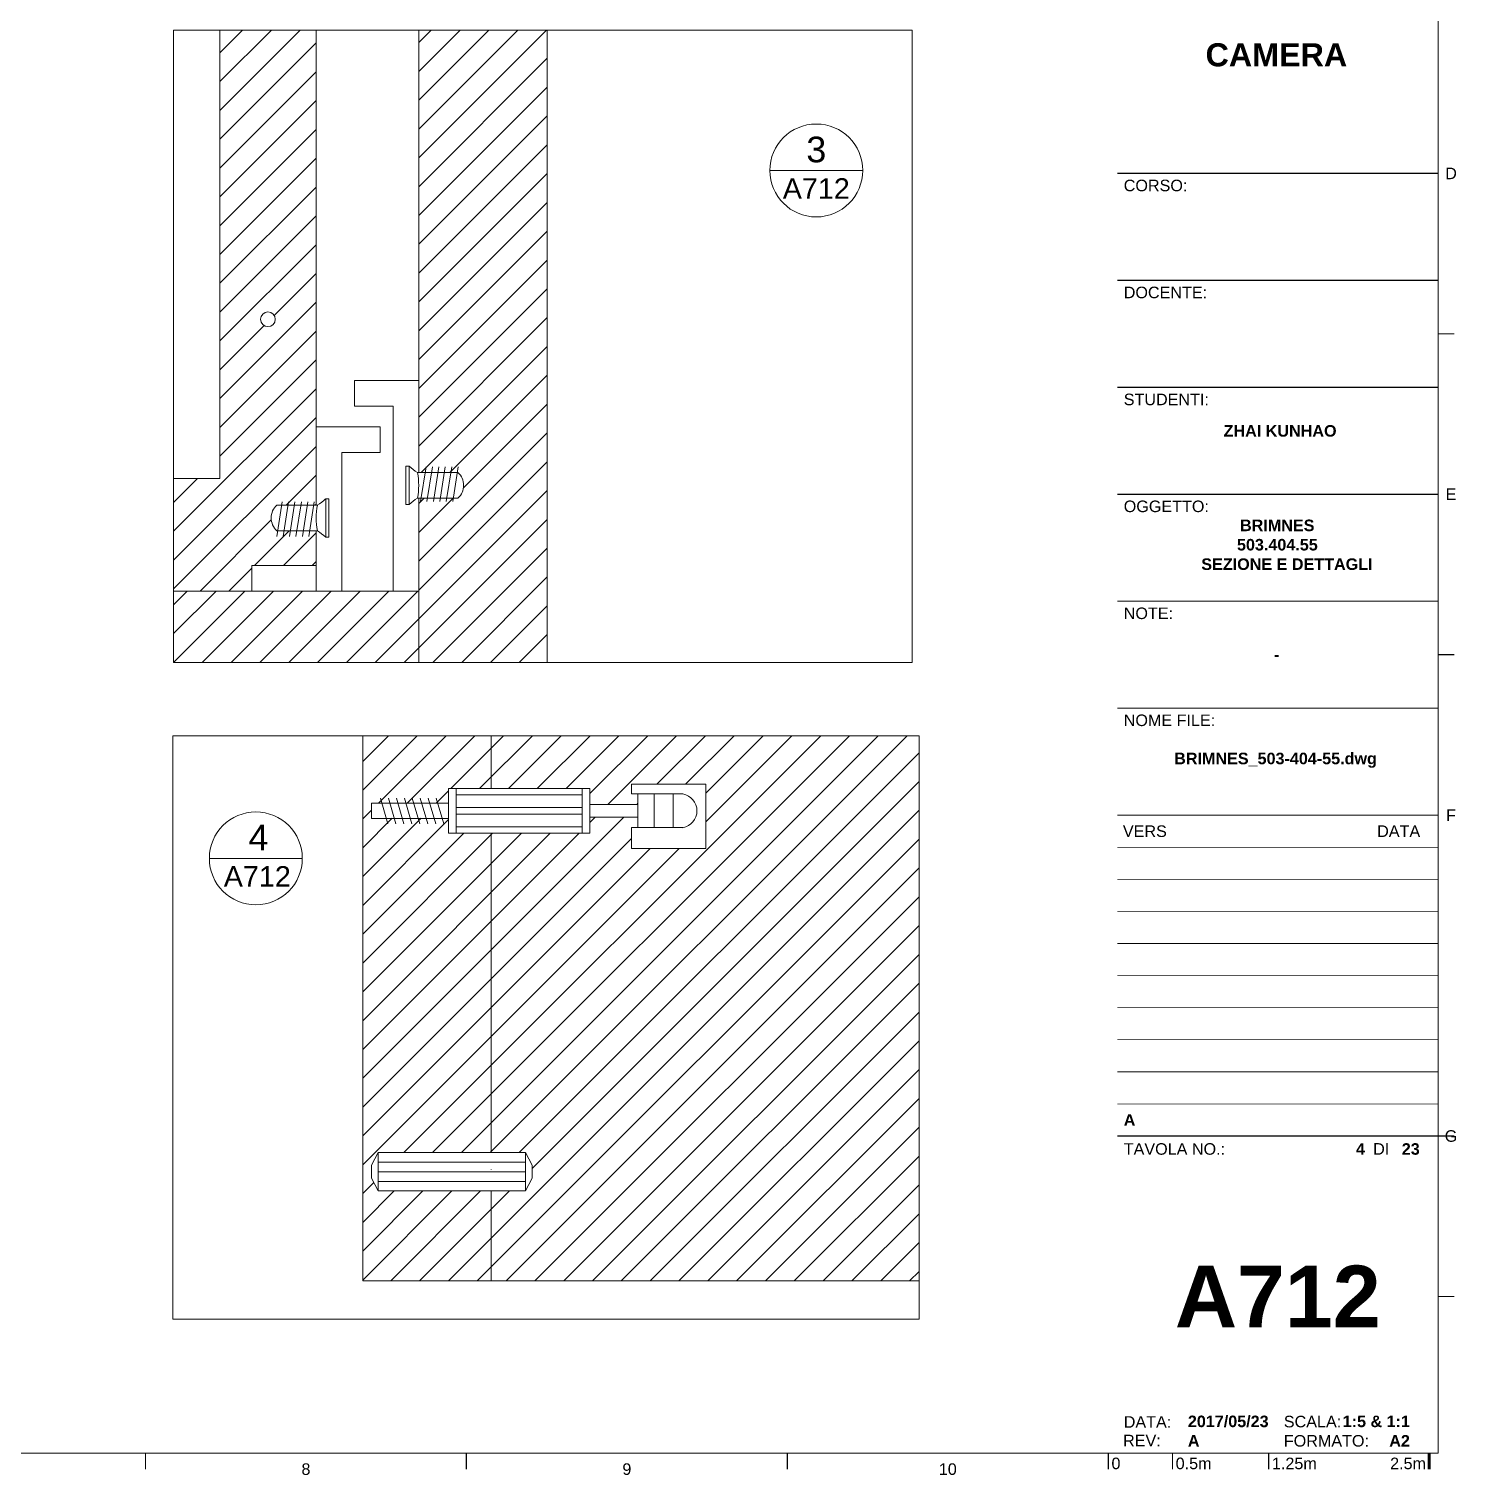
# Paper-space layout 'A712' of a CAD drawing. Header units: centimetres, sheet in millimetres. Extents: x 10 to 576, y 5 to 410.
# Drawn here: x 350.6 to 572.9, y 5.4 to 230.8 of the extents above; entities that cross this region are included whole.
import ezdxf
from ezdxf.enums import TextEntityAlignment as Align
from ezdxf.xclip import XClip

# ---------------------------------------------------------------- set-up
doc = ezdxf.new("R2010")
doc.units = ezdxf.units.CM
doc.header["$XCLIPFRAME"] = 2
for name, color, linetype, lineweight in [('A-ANNO-SYMB', 3, 'Continuous', 18), ('A-ELEV-MBE', 8, 'Continuous', 9), ('A-SECT-MCUT', 8, 'Continuous', 25), ('A-SECT-MCUT1', 7, 'Continuous', 13), ('G-ANNO-TEXT', 3, 'Continuous', 18), ('G-ANNO-TTLB', 3, 'Continuous', 18)]:
    doc.layers.add(name, color=color, linetype=linetype, lineweight=lineweight)
doc.styles.add('ARIAL', font='arial.ttf')
doc.styles.add('ARIAL-BOLD', font='arialbd.ttf')
doc.styles.add('E-ARIAL', font='arial.ttf')
doc.styles.get("Standard").update_dxf_attribs({"font": ''})
doc.styles.get('Standard').set_extended_font_data('@Microsoft YaHei')

# ---------------------------------------------------------------- blocks, each defined once
blk = doc.blocks.new('12222222')
at = {"layer": 'A-SECT-MCUT1'}
for p, q in [((5573.06, 349.44), (5570.72, 349.44)), ((5569.89, 348.07), (5573.89, 346.91)), ((5569.89, 346.83), (5573.89, 345.67)), ((5569.89, 345.58), (5573.89, 344.42)), ((5569.89, 344.34), (5573.89, 343.18)), ((5569.89, 343.1), (5573.89, 341.94)), ((5569.89, 341.85), (5573.89, 340.69)), ((5569.89, 340.61), (5573.89, 339.45)), ((5569.89, 339.37), (5573.89, 338.2)), ((5575.39, 337.44), (5568.39, 337.44)), ((5568.39, 315.44), (5568.39, 337.44)), ((5575.39, 336.24), (5568.39, 336.24)), ((5569.39, 316.64), (5569.39, 336.24)), ((5571.39, 336.24), (5571.39, 316.64)), ((5572.39, 336.24), (5572.39, 316.64)), ((5574.39, 316.64), (5574.39, 336.24)), ((5575.39, 315.44), (5575.39, 337.44)), ((5575.39, 337.44), (5575.39, 336.24)), ((5575.39, 316.64), (5568.39, 316.64)), ((5575.39, 315.44), (5575.39, 316.64)), ((5575.39, 315.44), (5568.39, 315.44)), ((5570.89, 307.94), (5570.89, 315.44)), ((5572.89, 307.94), (5572.89, 315.44)), ((5567.76, 308.94), (5569.26, 308.94)), ((5567.76, 297.35), (5567.76, 308.94)), ((5569.26, 308.94), (5567.76, 308.94)), ((5569.26, 308.94), (5569.26, 300.94)), ((5574.51, 308.94), (5577.76, 308.94)), ((5574.51, 308.94), (5574.51, 300.94)), ((5577.76, 297.35), (5577.76, 308.94)), ((5569.26, 305.44), (5569.26, 307.94)), ((5574.51, 307.94), (5569.26, 307.94)), ((5574.51, 305.44), (5574.51, 307.94)), ((5574.51, 305.44), (5569.26, 305.44)), ((5569.26, 305.44), (5574.51, 305.44)), ((5574.51, 302.44), (5569.26, 302.44)), ((5577.76, 297.35), (5567.76, 297.35))]:
    blk.add_line(p, q, dxfattribs=at)
for points in [[(5570.72, 349.44), (5570.72, 337.44)], [(5573.06, 337.44), (5573.06, 349.44)]]:
    blk.add_lwpolyline(points, dxfattribs=at)
blk.add_arc((5571.89, 301.42), 2.67, 190.3048, 349.6952, dxfattribs=at)
blk = doc.blocks.new('66666666666666')
at = {"layer": 'A-ELEV-MBE'}
h = blk.add_hatch(dxfattribs=at)
h.set_pattern_fill('ANSI31', color=256)
h.set_pattern_definition([(45, (207.2188, -631.0578), (-2.245064, 2.245064), [])])
h.paths.add_polyline_path([(5976.59, -655.62), (5974.21, -655.62), (5974.21, -674.14), (5971.71, -674.14), (5971.71, -681.64), (5973.34, -681.64), (5973.34, -680.64), (5976.59, -680.64)], flags=0)
h.paths.add_polyline_path([(6346.59, -635.62), (5956.59, -635.62), (5956.59, -1070.62), (5976.59, -1070.62), (5976.59, -1056.14), (5970.59, -1056.14), (5970.58, -1056.22, -0.459885), (5970.49, -1052.14), (5976.59, -1052.14), (5976.59, -1037.82), (5976.59, -862.62), (5976.59, -861.74), (5971.79, -861.74, -0.415662), (5971.79, -858.74), (5976.59, -858.74), (5976.59, -857.62), (5978.59, -856.62), (5984.19, -856.62), (5986.19, -857.62), (6316.99, -857.62), (6318.99, -856.62), (6324.59, -856.62), (6326.59, -857.62), (6326.59, -858.74), (6331.39, -858.74, -0.415662), (6331.39, -861.74), (6326.59, -861.74), (6326.59, -867.12), (6326.59, -868.62), (6326.59, -1052.14), (6332.58, -1052.14), (6332.59, -1052.06, -0.459885), (6332.69, -1056.14), (6326.59, -1056.14), (6326.59, -1070.62), (6322.59, -1070.62), (6314.59, -1070.62), (6312.59, -1070.62), (6310.59, -1070.62), (6300.59, -1070.62), (6002.59, -1070.62), (5988.59, -1070.62), (5980.59, -1070.62), (5976.59, -1070.62), (5956.59, -1070.62), (5956.59, -1090.62), (5956.59, -1151.62), (5956.59, -1165.62), (5976.59, -1165.62), (5976.59, -1151.62), (5958.97, -1151.62), (5957.97, -1149.62), (5957.97, -1147.62), (5958.97, -1145.62), (5981.97, -1145.62), (5982.97, -1147.62), (5982.97, -1149.62), (5981.97, -1151.62), (5976.59, -1151.62), (5976.59, -1165.62), (6326.59, -1165.62), (6326.59, -1151.62), (6321.2, -1151.62), (6320.2, -1149.62), (6320.2, -1147.62), (6321.2, -1145.62), (6344.2, -1145.62), (6345.2, -1147.62), (6345.2, -1149.62), (6344.2, -1151.62), (6326.59, -1151.62), (6326.59, -1165.62), (6346.59, -1165.62), (6346.59, -1151.62), (6346.59, -1090.62)])
h.paths.add_polyline_path([(6326.59, -842.62), (5976.59, -842.62), (5976.59, -692.24), (5966.59, -692.24), (5966.59, -680.64), (5968.09, -680.64), (5968.09, -681.64), (5969.71, -681.64), (5969.71, -674.14), (5967.21, -674.14), (5967.21, -652.14), (5969.54, -652.14), (5969.54, -640.14), (5971.88, -640.14), (5971.88, -652.14), (5974.21, -652.14), (5974.21, -653.34), (5974.21, -655.62), (5976.59, -655.62), (6326.59, -655.62), (6328.96, -655.62), (6328.96, -652.14), (6331.29, -652.14), (6331.29, -640.14), (6333.63, -640.14), (6333.63, -652.14), (6335.96, -652.14), (6335.96, -674.14), (6333.46, -674.14), (6333.46, -681.64), (6335.09, -681.64), (6335.09, -680.64), (6336.59, -680.64), (6336.59, -692.24), (6326.59, -692.24)], flags=16)
h.paths.add_polyline_path([(6329.96, -672.94), (6329.96, -653.34), (6334.96, -653.34), (6334.96, -672.94)], flags=0)
h.paths.add_polyline_path([(6333.2, -1088.87), (6333.2, -1091.2), (6345.2, -1091.2), (6345.2, -1093.54), (6333.2, -1093.54), (6333.2, -1095.87), (6332, -1095.87), (6311.2, -1095.87), (6311.2, -1093.37), (6303.7, -1093.37), (6303.7, -1095), (6304.7, -1095), (6304.7, -1098.25), (6293.1, -1098.25), (6293.1, -1088.25), (6304.7, -1088.25), (6304.7, -1089.75), (6303.7, -1089.75), (6303.7, -1091.37), (6311.2, -1091.37), (6311.2, -1088.87)], flags=16)
h.paths.add_polyline_path([(6332, -1094.87), (6312.4, -1094.87), (6312.4, -1089.87), (6332, -1089.87)], flags=0)
h.paths.add_polyline_path([(5976.59, -680.64), (5973.34, -680.64), (5973.34, -681.64), (5971.71, -681.64), (5971.71, -674.14), (5974.21, -674.14), (5974.21, -672.94), (5968.21, -672.94), (5968.21, -653.34), (5973.21, -653.34), (5973.21, -672.94), (5974.21, -672.94), (5974.21, -655.62), (5976.59, -655.62)], flags=0)
h.paths.add_polyline_path([(6010.07, -1088.25), (6010.07, -1098.25), (5998.47, -1098.25), (5998.47, -1095), (5999.47, -1095), (5999.47, -1093.37), (5991.97, -1093.37), (5991.97, -1095.87), (5990.77, -1095.87), (5969.97, -1095.87), (5969.97, -1093.54), (5957.97, -1093.54), (5957.97, -1091.2), (5969.97, -1091.2), (5969.97, -1088.87), (5991.97, -1088.87), (5991.97, -1091.37), (5999.47, -1091.37), (5999.47, -1089.75), (5998.47, -1089.75), (5998.47, -1088.25)], flags=16)
h.paths.add_polyline_path([(5990.77, -1094.87), (5971.17, -1094.87), (5971.17, -1089.87), (5990.77, -1089.87)], flags=0)
h.paths.add_polyline_path([(5976.59, -655.62), (5974.21, -655.62), (5974.21, -672.94), (5974.21, -674.14), (5971.71, -674.14), (5971.71, -681.64), (5973.34, -681.64), (5973.34, -680.64), (5976.59, -680.64)], flags=0)
h = blk.add_hatch(dxfattribs=at)
h.set_pattern_fill('ANSI31', color=256)
h.set_pattern_definition([(45, (2998.7217, -1177.7407), (-2.245064, 2.245064), [])])
h.paths.add_polyline_path([(6007.59, -857.62), (5992.59, -857.62), (5992.59, -1045.02), (5992.59, -1057.22), (5998.58, -1057.22), (5998.59, -1057.14, -0.459885), (5998.69, -1061.22), (5992.59, -1061.22), (5992.59, -1066.62), (6002.59, -1066.62), (6002.59, -1070.62), (6300.59, -1070.62), (6300.59, -1066.62), (6310.59, -1066.62), (6310.59, -1061.22), (6304.59, -1061.22), (6304.58, -1061.3, -0.459885), (6304.49, -1057.22), (6310.59, -1057.22), (6310.59, -1045.02), (6310.59, -857.62), (6295.59, -857.62), (6295.59, -891.02), (6295.59, -1025.22), (6295.59, -1053.08), (6007.59, -1053.61)])
h.paths.add_polyline_path([(5998.94, -901.49, -1), (6001.24, -901.49, -1)], flags=16)
h.paths.add_polyline_path([(6001.24, -1028.26, -1), (5998.94, -1028.26, -1)], flags=16)
h.paths.add_polyline_path([(6304.24, -901.49, -1), (6301.94, -901.49, -1)], flags=16)
h.paths.add_polyline_path([(6304.24, -1028.26, -1), (6301.94, -1028.26, -1)], flags=16)
for p, q in [((5956.59, -1090.62), (5956.59, -635.62)), ((6346.59, -635.62), (6346.59, -1090.62)), ((5976.59, -692.24), (5976.59, -842.62)), ((6326.59, -692.24), (6326.59, -842.62)), ((5976.59, -842.62), (6326.59, -842.62)), ((5976.59, -857.62), (6326.59, -857.62)), ((5976.59, -862.62), (5976.59, -857.62)), ((5992.59, -1045.02), (5992.59, -857.62)), ((5992.59, -857.62), (6000.09, -857.62)), ((6007.59, -1053.61), (6007.59, -857.62)), ((6295.59, -891.02), (6295.59, -857.62)), ((6310.59, -1045.02), (6310.59, -857.62)), ((6326.59, -1052.14), (6326.59, -857.62)), ((5976.59, -862.62), (5976.59, -1052.14)), ((6295.59, -1025.22), (6295.59, -891.02)), ((6295.59, -1053.08), (6295.59, -1025.22)), ((5978.59, -1051.14), (5978.59, -1054.14)), ((6295.59, -1053.08), (6007.59, -1053.61)), ((5976.59, -1056.14), (5976.59, -1088.87)), ((6326.59, -1088.87), (6326.59, -1056.14)), ((6310.59, -1066.62), (6310.59, -1070.62)), ((5976.59, -1070.62), (5956.59, -1070.62)), ((5980.59, -1070.62), (5988.59, -1070.62)), ((6002.59, -1070.62), (6300.59, -1070.62)), ((6310.59, -1070.62), (6314.59, -1070.62)), ((6314.59, -1070.62), (6312.59, -1070.62)), ((6314.59, -1070.62), (6322.59, -1070.62)), ((5956.59, -1151.62), (5956.59, -1090.62)), ((6346.59, -1090.62), (6346.59, -1151.62)), ((5976.59, -1095.87), (5976.59, -1145.62)), ((6326.59, -1145.62), (6326.59, -1095.87)), ((5976.59, -1148.2), (5976.59, -1148.28)), ((5956.59, -1165.62), (5956.59, -1151.62)), ((5976.59, -1151.62), (5976.59, -1165.62)), ((6326.59, -1165.62), (6326.59, -1151.62)), ((6346.59, -1151.62), (6346.59, -1165.62)), ((5956.59, -1165.62), (6346.59, -1165.62))]:
    blk.add_line(p, q, dxfattribs=at)
at = {"layer": 'A-SECT-MCUT'}
for p, q in [((5956.59, -635.62), (6346.59, -635.62)), ((5956.59, -635.62), (5956.59, -655.62)), ((5956.59, -655.62), (5967.21, -655.62)), ((5974.21, -655.62), (6328.96, -655.62)), ((5976.59, -680.64), (5976.59, -655.62)), ((6326.59, -680.64), (6326.59, -655.62)), ((6335.96, -655.62), (6346.59, -655.62))]:
    blk.add_line(p, q, dxfattribs=at)
at = {"layer": 'A-SECT-MCUT1'}
for p, q in [((5978.59, -856.62), (5976.59, -857.62)), ((5986.19, -857.62), (5976.59, -857.62)), ((5976.59, -857.62), (5976.59, -867.12)), ((5978.59, -856.62), (5984.19, -856.62)), ((5984.19, -856.62), (5986.19, -857.62)), ((5986.19, -857.62), (5986.19, -867.12)), ((6318.99, -856.62), (6316.99, -857.62)), ((6316.99, -857.62), (6326.59, -857.62)), ((6316.99, -857.62), (6316.99, -867.12)), ((6324.59, -856.62), (6318.99, -856.62)), ((6324.59, -856.62), (6326.59, -857.62)), ((6326.59, -857.62), (6326.59, -867.12)), ((5976.59, -858.74), (5971.79, -858.74)), ((5979.59, -860.62), (5978.59, -860.62)), ((5978.59, -860.62), (5978.59, -867.12)), ((5979.59, -867.12), (5979.59, -860.62)), ((6323.59, -867.12), (6323.59, -860.62)), ((6323.59, -860.62), (6324.59, -860.62)), ((6324.59, -860.62), (6324.59, -867.12)), ((6326.59, -858.74), (6331.39, -858.74)), ((5971.79, -861.74), (5976.59, -861.74)), ((6331.39, -861.74), (6326.59, -861.74)), ((5976.59, -867.12), (5979.59, -867.12)), ((5976.59, -867.12), (5976.59, -868.62)), ((5986.19, -867.12), (5976.59, -867.12)), ((5987.19, -867.12), (5986.19, -867.12)), ((5987.19, -867.12), (5987.19, -868.62)), ((5987.19, -867.12), (5987.19, -868.62)), ((6315.99, -868.62), (6315.99, -867.12)), ((6315.99, -867.12), (6316.99, -867.12)), ((6316.99, -867.12), (6326.59, -867.12)), ((6326.59, -867.12), (6323.59, -867.12)), ((6326.59, -867.12), (6326.59, -868.62)), ((5976.59, -868.62), (5981.39, -868.62)), ((5981.39, -868.62), (5987.19, -868.62)), ((6321.79, -868.62), (6315.99, -868.62)), ((6326.59, -868.62), (6321.79, -868.62)), ((5976.59, -1037.82), (5986.59, -1037.82)), ((5976.59, -1037.82), (5976.59, -1052.14)), ((5986.59, -1037.82), (5986.59, -1041.82)), ((6326.59, -1037.82), (6316.59, -1037.82)), ((6316.59, -1037.82), (6316.59, -1041.82)), ((6326.59, -1037.82), (6326.59, -1052.14)), ((5976.59, -1041.82), (5976.59, -1045.82)), ((5980.59, -1041.82), (5980.59, -1070.62)), ((5980.59, -1041.82), (5986.59, -1041.82)), ((6322.59, -1041.82), (6316.59, -1041.82)), ((6322.59, -1041.82), (6322.59, -1070.62)), ((5982.59, -1049.02), (5982.59, -1045.02)), ((5982.59, -1045.02), (5992.59, -1045.02)), ((5992.59, -1045.02), (5992.59, -1057.22)), ((6310.59, -1045.02), (6310.59, -1057.22)), ((6320.59, -1045.02), (6310.59, -1045.02)), ((6320.59, -1049.02), (6320.59, -1045.02)), ((5988.59, -1049.02), (5982.59, -1049.02)), ((5988.59, -1070.62), (5988.59, -1049.02)), ((6314.59, -1070.62), (6314.59, -1049.02)), ((6314.59, -1049.02), (6320.59, -1049.02)), ((5971.3, -1051.6), (5970.45, -1057.03)), ((5976.79, -1052.14), (5970.49, -1052.14)), ((5972.3, -1051.6), (5971.45, -1057.03)), ((5973.3, -1051.6), (5972.45, -1057.03)), ((5974.3, -1051.6), (5973.45, -1057.03)), ((5975.3, -1051.6), (5974.45, -1057.03)), ((5976.3, -1051.6), (5975.45, -1057.03)), ((5978.59, -1051.14), (5978.09, -1051.14)), ((5978.09, -1051.14), (5978.09, -1057.14)), ((5978.59, -1057.14), (5978.59, -1051.14)), ((6324.59, -1051.14), (6325.09, -1051.14)), ((6324.59, -1051.14), (6324.59, -1057.14)), ((6325.09, -1057.14), (6325.09, -1051.14)), ((6326.39, -1052.14), (6332.69, -1052.14)), ((6326.87, -1056.67), (6327.72, -1051.25)), ((6327.87, -1056.67), (6328.72, -1051.25)), ((6328.87, -1056.67), (6329.72, -1051.25)), ((6329.87, -1056.67), (6330.72, -1051.25)), ((6330.87, -1056.67), (6331.72, -1051.25)), ((6331.87, -1056.67), (6332.72, -1051.25)), ((5976.79, -1056.14), (5970.49, -1056.14)), ((5976.59, -1056.14), (5976.59, -1070.62)), ((5990.59, -1056.22), (5991.09, -1056.22)), ((5990.59, -1056.22), (5990.59, -1062.22)), ((5991.09, -1062.22), (5991.09, -1056.22)), ((5992.87, -1061.75), (5993.72, -1056.33)), ((5993.87, -1061.75), (5994.72, -1056.33)), ((5994.87, -1061.75), (5995.72, -1056.33)), ((5995.87, -1061.75), (5996.72, -1056.33)), ((5996.87, -1061.75), (5997.72, -1056.33)), ((5997.87, -1061.75), (5998.72, -1056.33)), ((6305.3, -1056.69), (6304.45, -1062.11)), ((6306.3, -1056.69), (6305.45, -1062.11)), ((6307.3, -1056.69), (6306.45, -1062.11)), ((6308.3, -1056.69), (6307.45, -1062.11)), ((6309.3, -1056.69), (6308.45, -1062.11)), ((6310.3, -1056.69), (6309.45, -1062.11)), ((6312.59, -1056.22), (6312.09, -1056.22)), ((6312.09, -1056.22), (6312.09, -1062.22)), ((6312.59, -1062.22), (6312.59, -1056.22)), ((6326.39, -1056.14), (6332.69, -1056.14)), ((6326.59, -1056.14), (6326.59, -1070.62)), ((5978.59, -1057.14), (5978.09, -1057.14)), ((5992.39, -1057.22), (5998.69, -1057.22)), ((6310.79, -1057.22), (6304.49, -1057.22)), ((6324.59, -1057.14), (6325.09, -1057.14)), ((5992.39, -1061.22), (5998.69, -1061.22)), ((5992.59, -1061.22), (5992.59, -1066.62)), ((6310.79, -1061.22), (6304.49, -1061.22)), ((6310.59, -1061.22), (6310.59, -1066.62)), ((5990.59, -1062.22), (5991.09, -1062.22)), ((6312.59, -1062.22), (6312.09, -1062.22)), ((6002.59, -1066.62), (5992.59, -1066.62)), ((6002.59, -1066.62), (6002.59, -1070.62)), ((6300.59, -1066.62), (6310.59, -1066.62)), ((6300.59, -1066.62), (6300.59, -1070.62)), ((5976.59, -1070.62), (5980.59, -1070.62)), ((6002.59, -1070.62), (5988.59, -1070.62)), ((6300.59, -1070.62), (6314.59, -1070.62)), ((6322.59, -1070.62), (6326.59, -1070.62)), ((5958.97, -1145.62), (5957.97, -1147.62)), ((5958.97, -1145.62), (5981.97, -1145.62)), ((5958.97, -1147.12), (5958.97, -1145.62)), ((5981.97, -1145.62), (5982.97, -1147.62)), ((5981.97, -1151.62), (5981.97, -1145.62)), ((6321.2, -1145.62), (6320.2, -1147.62)), ((6321.2, -1145.62), (6344.2, -1145.62)), ((6321.2, -1147.12), (6321.2, -1145.62)), ((6344.2, -1145.62), (6345.2, -1147.62)), ((6344.2, -1151.62), (6344.2, -1145.62)), ((5957.97, -1147.62), (5957.97, -1149.62)), ((5958.97, -1148.62), (5958.97, -1147.12)), ((5958.97, -1147.12), (5981.97, -1147.12)), ((5958.97, -1150.12), (5958.97, -1148.62)), ((5958.97, -1148.62), (5981.97, -1148.62)), ((5982.97, -1149.62), (5982.97, -1147.62)), ((6320.2, -1147.62), (6320.2, -1149.62)), ((6321.2, -1148.62), (6321.2, -1147.12)), ((6321.2, -1147.12), (6344.2, -1147.12)), ((6321.2, -1150.12), (6321.2, -1148.62)), ((6321.2, -1148.62), (6344.2, -1148.62)), ((6345.2, -1149.62), (6345.2, -1147.62)), ((5957.97, -1149.62), (5958.97, -1151.62)), ((5958.97, -1151.62), (5958.97, -1150.12)), ((5958.97, -1150.12), (5981.97, -1150.12)), ((5981.97, -1151.62), (5982.97, -1149.62)), ((6320.2, -1149.62), (6321.2, -1151.62)), ((6321.2, -1151.62), (6321.2, -1150.12)), ((6321.2, -1150.12), (6344.2, -1150.12)), ((6344.2, -1151.62), (6345.2, -1149.62)), ((5958.97, -1151.62), (5981.97, -1151.62)), ((6321.2, -1151.62), (6344.2, -1151.62))]:
    blk.add_line(p, q, dxfattribs=at)
for centre in [(6000.09, -901.49), (6303.09, -901.49), (6000.09, -1028.26), (6303.09, -1028.26)]:
    blk.add_circle(centre, 1.15, dxfattribs=at)
for centre, radius, start, end in [((5973.28, -860.24), 2.12, 134.8584, 225.1416), ((6329.89, -860.24), 2.12, 314.8584, 45.1416), ((5972.28, -1054.14), 2.69, 131.9308, 228.0692), ((5986.87, -1054.14), 10.28, 168.7836, 191.2164), ((5973.17, -1046.09), 7.04, 300.8813, 314.2559), ((6332.8, -1042.45), 11.62, 228.3844, 236.4784), ((6316.3, -1054.14), 10.28, 348.7836, 11.2164), ((6330.89, -1054.14), 2.69, 311.9308, 48.0692), ((5970.37, -1065.82), 11.62, 48.3844, 56.4784), ((5998.8, -1047.53), 11.62, 228.3844, 236.4784), ((6307.17, -1051.18), 7.04, 300.8813, 314.2559), ((6330, -1062.18), 7.04, 120.8813, 134.2559), ((5982.3, -1059.22), 10.28, 348.7836, 11.2164), ((5996.89, -1059.22), 2.69, 311.9308, 48.0692), ((6306.28, -1059.22), 2.69, 131.9308, 228.0692), ((6320.87, -1059.22), 10.28, 168.7836, 191.2164), ((5996, -1067.27), 7.04, 120.8813, 134.2559), ((6304.37, -1070.91), 11.62, 48.3844, 56.4784)]:
    blk.add_arc(centre, radius, start, end, dxfattribs=at)
blk.add_blockref('12222222', (398.82, -989.59), dxfattribs=at)
at = {"layer": 'A-SECT-MCUT1', "xscale": -1}
blk.add_blockref('12222222', (11904.35, -989.59), dxfattribs=at)
at = {"layer": 'A-SECT-MCUT1', "xscale": -1, "rotation": 90}
blk.add_blockref('12222222', (6307.41, 4479.51), dxfattribs=at)
at = {"layer": 'A-SECT-MCUT1', "rotation": 270}
blk.add_blockref('12222222', (5995.76, 4479.51), dxfattribs=at)
blk = doc.blocks.new('DETAGLI')
at = {"layer": 'A-ANNO-SYMB', "linetype": 'Continuous'}
blk.add_line((486.66, 356.17), (504.76, 356.17), dxfattribs=at)
blk.add_circle((495.71, 356.17), 9.05, dxfattribs=at)
for tag, p in [('TAVOLA', (495.71, 362.76)), ('SEZIONE', (495.71, 354.67))]:
    blk.add_attdef(tag, text='', height=5, dxfattribs=at).set_placement(p, align=Align.TOP_CENTER)
blk = doc.blocks.new('*U37')
at = {"layer": 'G-ANNO-TTLB'}
for points, const_width in [([(0, -2.5), (0, 0)], 0.18), ([(10, 0), (10, -2.5)], 0.18), ([(25, 0), (25, -2.5)], 0.18), ([(50, 0), (50, -2.5)], 0.48)]:
    blk.add_lwpolyline(points, dxfattribs=dict(at, const_width=const_width))
at = {"layer": 'G-ANNO-TEXT', "style": 'E-ARIAL'}
blk.add_text('0', height=1.8, dxfattribs=at).set_placement((1.2, -0.7), align=Align.TOP_CENTER)
for s, p in [('0.5m', (10.5, -2.5)), ('1.25m', (25.5, -2.5))]:
    blk.add_text(s, height=1.8, dxfattribs=at).set_placement(p)
blk.add_text('2.5m', height=1.8, dxfattribs=at).set_placement((49.5, -2.5), align=Align.RIGHT)
blk = doc.blocks.new('BLOCK_TITLE')
at = {"layer": 'G-ANNO-TTLB'}
for points, const_width in [([(0, 200), (-50, 200)], 0.18), ([(0, 183.33), (-50, 183.33)], 0.18), ([(0, 166.67), (-50, 166.67)], 0.18), ([(-50, 166.67), (0, 166.67)], 0.18), ([(-50, 150), (0, 150)], 0.18), ([(-50, 150), (0, 150)], 0.18), ([(-50, 150), (0, 150)], 0.18), ([(-50, 150), (0, 150)], 0.18), ([(-50, 133.33), (0, 133.33)], 0.18), ([(-50, 116.67), (0, 116.67)], 0.18), ([(-50, 116.67), (0, 116.67)], 0.18), ([(-50, 100), (0, 100)], 0.18), ([(-50, 95), (0, 95)], 0.12), ([(-50, 90), (0, 90)], 0.12), ([(-50, 85), (0, 85)], 0.12), ([(-50, 80), (0, 80)], 0.12), ([(-50, 75), (0, 75)], 0.12), ([(-50, 70), (0, 70)], 0.12), ([(-50, 65), (0, 65)], 0.12), ([(-50, 60), (0, 60)], 0.12), ([(-50, 55), (0, 55)], 0.12), ([(-50, 50), (0, 50)], 0.18), ([(-50, 50), (0, 50)], 0.18)]:
    blk.add_lwpolyline(points, dxfattribs=dict(at, const_width=const_width))
at = {"layer": 'G-ANNO-TTLB', "const_width": 0.18, "flags": 128}
blk.add_lwpolyline([(2.5, 50), (0, 50)], dxfattribs=at)
blk.add_lwpolyline([(2.5, 50), (0, 50)], dxfattribs=at)
at = {"layer": 'G-ANNO-TEXT', "style": 'ARIAL'}
for s, p in [('CORSO:', (-49, 199.02)), ('DOCENTE:', (-49, 182.35)), ('STUDENTI:', (-49, 165.68)), ('OGGETTO:', (-49, 149.02)), ('NOTE:', (-49, 132.35)), ('NOME FILE:', (-49, 115.68)), ('TAVOLA NO.:', (-49, 48.88))]:
    blk.add_text(s, height=1.8, dxfattribs=at).set_placement(p, align=Align.TOP_LEFT)
for s, p in [('VERS', (-49.13, 97.5)), ('DI', (-10.14, 47.99)), ('DATA:', (-49, 5.44)), ('SCALA:', (-24.06, 5.5)), ('REV:', (-49.1, 2.54)), ('FORMATO:', (-24.06, 2.5))]:
    blk.add_text(s, height=1.8, dxfattribs=at).set_placement(p, align=Align.MIDDLE_LEFT)
blk.add_text('DATA', height=1.8, dxfattribs=at).set_placement((-2.81, 97.5), align=Align.MIDDLE_RIGHT)
at = {"layer": 'G-ANNO-TEXT', "style": 'ARIAL-BOLD'}
for tag, p, height in [('PROJECT_TITLE_001', (-41.2, 228.22), 3.6), ('PROJECT_TITLE_002', (-36.08, 222.16), 3.6), ('PROJECT_TITLE_003', (-34.58, 216.1), 3.6), ('STUDENTS_001', (-30.84, 153.05), 1.8), ('DRAWING_TITLE_001', (-32.36, 142.66), 1.8), ('NOTES_001', (-25.17, 124.1), 1.8), ('FILENAME_001', (-39.07, 109.01), 1.8)]:
    blk.add_attdef(tag, p, '', height=height, dxfattribs=at)
at = {"layer": 'G-ANNO-TEXT', "style": 'ARIAL-BOLD', "flags": 2}
for tag, p in [('CLASS_001', (-38.72, 194.27)), ('CLASS_002', (-34.96, 191.24)), ('PROFESSOR_001', (-35.55, 175.36))]:
    blk.add_attdef(tag, p, '', height=1.8, dxfattribs=at)
at = {"layer": 'G-ANNO-TEXT', "style": 'ARIAL-BOLD'}
for tag, p in [('VERSION_9', (-49, 92.5)), ('VERSION_8', (-49, 87.5)), ('VERSION_7', (-49, 82.5)), ('VERSION_6', (-49, 77.5)), ('VERSION_5', (-49, 72.5)), ('VERSION_4', (-49, 67.5)), ('VERSION_3', (-49, 62.5)), ('VERSION_2', (-49, 57.5)), ('VERSION_1', (-49, 52.5)), ('SHEET_TOTAL', (-5.68, 47.98)), ('DATE', (-39.01, 5.53)), ('REV', (-39.01, 2.51))]:
    blk.add_attdef(tag, text='', height=1.8, dxfattribs=at).set_placement(p, align=Align.MIDDLE_LEFT)
for tag, p in [('DATA_9', (-2.81, 92.5)), ('DATA_8', (-2.81, 87.5)), ('DATA_7', (-2.81, 82.5)), ('DATA_6', (-2.81, 77.5)), ('DATA_5', (-2.81, 72.5)), ('DATA_4', (-2.81, 67.5)), ('DATA_3', (-2.81, 62.5)), ('DATA_2', (-2.81, 57.5)), ('DATA_1', (-2.81, 52.5)), ('SHEET_COPY', (-11.42, 47.98)), ('SCALE', (-4.42, 5.53))]:
    blk.add_attdef(tag, text='', height=1.8, dxfattribs=at).set_placement(p, align=Align.MIDDLE_RIGHT)
blk.add_attdef('SHEET', text='', height=9.6, dxfattribs=at).set_placement((-25, 25), align=Align.MIDDLE_CENTER)

psp = doc.layouts.new('A712')

# ---------------------------------------------------------------- linework, layer by layer
at = {"layer": 'G-ANNO-TTLB'}
for p, q in [((570.17, 8.82), (570.17, 407.24)), ((12.76, 8.82), (570.17, 8.82))]:
    psp.add_line(p, q, dxfattribs=at)
at = {"layer": 'G-ANNO-TTLB', "const_width": 0.18, "flags": 128}
for points in [[(572.67, 183.24), (570.17, 183.24)], [(572.67, 133.24), (570.17, 133.24)], [(572.67, 33.24), (570.17, 33.24)], [(368.76, 8.82), (368.76, 6.32)], [(418.76, 8.82), (418.76, 6.32)], [(468.76, 8.82), (468.76, 6.32)], [(518.76, 8.82), (518.76, 6.32)], [(568.76, 8.82), (568.76, 6.32)]]:
    psp.add_lwpolyline(points, dxfattribs=at)

# ---------------------------------------------------------------- block references
psp.add_blockref('*U37', (518.76, 8.82))
at = {"layer": 'A-ANNO-SYMB'}
ref = psp.add_blockref('66666666666666', (-5915.25, 1213.77), dxfattribs=at)
XClip(ref).set_block_clipping_path([(6288.3838826987, -1081.7355764868), (6403.4688632245, -983.1953600979)])
ref = psp.add_blockref('DETAGLI', (76.7, -76.24), dxfattribs=dict(at, xscale=0.8, yscale=0.8, zscale=0.8))
ref.add_attrib('SEZIONE', 'A712', dxfattribs={"linetype": 'Continuous', "height": 3.2, "style": 'ARIAL'}).set_placement((473.27, 207.49), align=Align.TOP_CENTER)
ref.add_attrib('TAVOLA', '3', dxfattribs={"linetype": 'Continuous', "height": 4, "style": 'ARIAL'}).set_placement((473.27, 213.97), align=Align.TOP_CENTER)
ref = psp.add_blockref('66666666666666', (-5553.98, 1201.29), dxfattribs=at)
XClip(ref).set_block_clipping_path([(5926.9991298219, -1171.6148697922), (6043.2553061285, -1080.6786868186)])
ref = psp.add_blockref('DETAGLI', (782.52, -183.44), dxfattribs=dict(at, xscale=-0.8, yscale=0.8, zscale=0.8))
ref.add_attrib('SEZIONE', 'A712', dxfattribs={"linetype": 'Continuous', "height": 3.2, "style": 'ARIAL'}).set_placement((386.18, 100.29), align=Align.TOP_CENTER)
ref.add_attrib('TAVOLA', '4', dxfattribs={"linetype": 'Continuous', "height": 4, "style": 'ARIAL'}).set_placement((386.37, 106.77), align=Align.TOP_CENTER)

# ---------------------------------------------------------------- texts
at = {"layer": 'G-ANNO-TEXT', "style": 'ARIAL'}
for s, p in [('D', (572.16, 208.24)), ('E', (572.16, 158.24)), ('F', (572.16, 108.24)), ('G', (572.16, 58.24)), ('8', (393.76, 6.33)), ('9', (443.76, 6.33)), ('10', (493.76, 6.33))]:
    psp.add_text(s, height=1.8, dxfattribs=at).set_placement(p, align=Align.MIDDLE_CENTER)

# ---------------------------------------------------------------- next in the draw order: block references
ref = psp.add_blockref('BLOCK_TITLE', (570.17, 8.24))
ref.add_attrib('SHEET_COPY', '4', dxfattribs={"layer": 'G-ANNO-TEXT', "height": 1.8, "style": 'ARIAL-BOLD'}).set_placement((558.75, 56.22), align=Align.MIDDLE_RIGHT)
ref.add_attrib('SHEET_TOTAL', '23', dxfattribs={"layer": 'G-ANNO-TEXT', "height": 1.8, "style": 'ARIAL-BOLD'}).set_placement((564.49, 56.22), align=Align.MIDDLE_LEFT)
ref.add_attrib('SCALE', '1:5 & 1:1', dxfattribs={"layer": 'G-ANNO-TEXT', "height": 1.8, "style": 'ARIAL-BOLD'}).set_placement((565.76, 13.77), align=Align.MIDDLE_RIGHT)
ref.add_attrib('REV', 'A', dxfattribs={"layer": 'G-ANNO-TEXT', "height": 1.8, "style": 'ARIAL-BOLD'}).set_placement((531.16, 10.74), align=Align.MIDDLE_LEFT)
ref.add_attrib('DATE', '2017/05/23', dxfattribs={"layer": 'G-ANNO-TEXT', "height": 1.8, "style": 'ARIAL-BOLD'}).set_placement((531.16, 13.77), align=Align.MIDDLE_LEFT)
ref.add_attrib('SHEET', 'A712', dxfattribs={"layer": 'G-ANNO-TEXT', "height": 9.6, "style": 'ARIAL-BOLD'}).set_placement((545.17, 33.24), align=Align.MIDDLE_CENTER)
ref.add_attrib('VERSION_1', 'A', dxfattribs={"layer": 'G-ANNO-TEXT', "height": 1.8, "style": 'ARIAL-BOLD'}).set_placement((521.17, 60.74), align=Align.MIDDLE_LEFT)
ref.add_attrib('FILENAME_001', 'BRIMNES_503-404-55.dwg', (529.03, 116.17), dxfattribs={"layer": 'G-ANNO-TEXT', "height": 1.8, "style": 'ARIAL-BOLD'})
ref.add_attrib('NOTES_001', '-', (544.58, 132.34), dxfattribs={"layer": 'G-ANNO-TEXT', "height": 1.8, "style": 'ARIAL-BOLD'})
ref.add_attrib('DRAWING_TITLE_001', 'BRIMNES', (539.29, 152.49), dxfattribs={"layer": 'G-ANNO-TEXT', "height": 1.8, "style": 'ARIAL-BOLD'})
ref.add_attrib('STUDENTS_001', 'ZHAI KUNHAO', (536.73, 167.22), dxfattribs={"layer": 'G-ANNO-TEXT', "height": 1.8, "style": 'ARIAL-BOLD'})
ref.add_attrib('A1', 'A2', (562.54, 9.84), dxfattribs={"layer": 'G-ANNO-TEXT', "height": 1.8, "style": 'ARIAL-BOLD'})
ref.add_attrib('DRAWING_TITLE_002', '503.404.55', (538.81, 149.48), dxfattribs={"layer": 'G-ANNO-TEXT', "height": 1.8, "style": 'ARIAL-BOLD'})
ref.add_attrib('DRAWING_TITLE_003', '    SEZIONE E DETTAGLI', (530.46, 146.45), dxfattribs={"layer": 'G-ANNO-TEXT', "height": 1.8, "style": 'ARIAL-BOLD'})
ref.add_attrib('PROJECT_TITLE_003', 'CAMERA', (533.92, 224.92), dxfattribs={"layer": 'G-ANNO-TEXT', "height": 3.6, "style": 'ARIAL-BOLD'})

doc.saveas('drawing.dxf')
